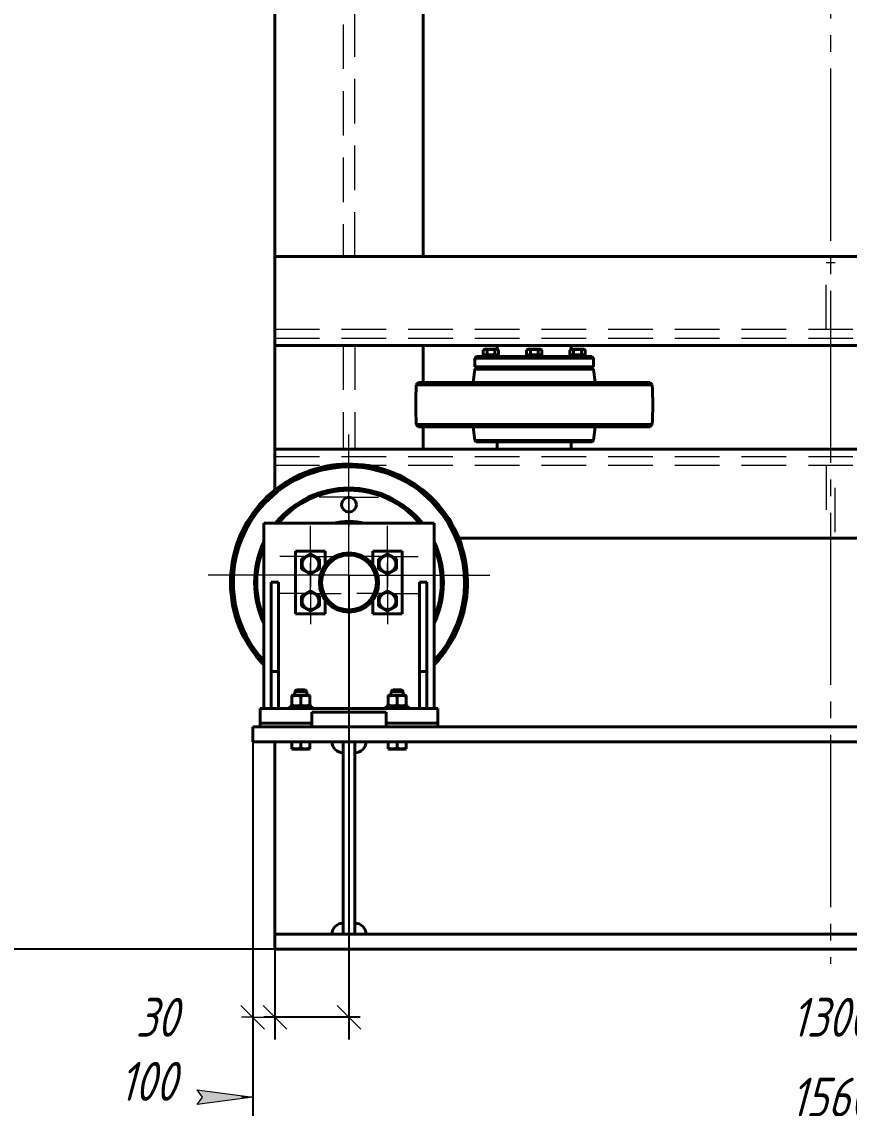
# Model space of a CAD drawing. Header units: millimetres. Extents: x 0 to 841, y 0 to 594.
# Drawn here: x 103 to 177.4, y 354.4 to 452.2 of the extents above; entities that cross this region are included whole.
import ezdxf

# ---------------------------------------------------------------- set-up
doc = ezdxf.new("R2010")
doc.units = ezdxf.units.MM
for name, pattern in [('K5LT_AXLED', [19.996264, 15.496264, -1.5, 1.5, -1.5]), ('K5LT_BASIC', [0]), ('K5LT_DASHED', [6, 4, -2]), ('K5LT_THIN', [0])]:
    doc.linetypes.add(name, pattern=pattern)
doc.layers.add('Системный слой', color=7, linetype='Continuous')
doc.styles.add('KDIMTEXTSTYLE', font='GOST_AU.SHX', dxfattribs={"width": 0.96, "oblique": 15, "height": 5})
doc.dimstyles.new('KDIMSTYLE (0.07)', dxfattribs={"dimtxt": 5, "dimasz": 1, "dimexe": 2, "dimexo": 0.0625, "dimgap": 1, "dimtad": 1, "dimlfac": 15, "dimtxsty": 'KDIMTEXTSTYLE', "dimsah": 1, "dimcen": 0.09, "dimdle": 1, "dimadec": 0, "dimazin": 0, "dimtfac": 0.667, "dimtmove": 0, "dimatfit": 3, "dimfxl": 1, "dimtvp": 1, "dimtolj": 1, "dimtzin": 0, "dimarcsym": 0})

# ---------------------------------------------------------------- blocks, each defined once
blk = doc.blocks.new('U2')
at = {"layer": 'Системный слой', "color": 150, "linetype": 'K5LT_BASIC', "lineweight": 40, "true_color": 0x0080ff}
for p, q in [((144.562, 422.263), (144.598, 422.263)), ((144.655, 422.263), (144.784, 422.263)), ((144.97, 422.263), (145.415, 422.263)), ((145.601, 422.263), (145.824, 422.263))]:
    blk.add_line(p, q, dxfattribs=at)
blk = doc.blocks.new('U8')
at = {"layer": 'Системный слой', "color": 150, "linetype": 'K5LT_BASIC', "lineweight": 40, "true_color": 0x0080ff}
for p, q in [((133.958, 387.429), (135.958, 387.429)), ((137.558, 387.429), (213.958, 387.429)), ((215.558, 387.429), (217.558, 387.429))]:
    blk.add_line(p, q, dxfattribs=at)
blk = doc.blocks.new('U21')
at = {"layer": 'Системный слой', "color": 150, "linetype": 'K5LT_BASIC', "lineweight": 40, "true_color": 0x0080ff}
for p, q in [((152.356, 422.263), (152.579, 422.263)), ((152.764, 422.263), (153.21, 422.263)), ((153.395, 422.263), (153.489, 422.263)), ((153.556, 422.263), (153.618, 422.263))]:
    blk.add_line(p, q, dxfattribs=at)
blk = doc.blocks.new('U31')
at = {"layer": 'Системный слой', "color": 150, "linetype": 'K5LT_BASIC', "lineweight": 40, "true_color": 0x0080ff}
for p, q in [((125.758, 471.763), (125.758, 431.096)), ((125.758, 423.096), (125.758, 413.763))]:
    blk.add_line(p, q, dxfattribs=at)
blk = doc.blocks.new('U32')
at = {"layer": 'Системный слой', "color": 150, "linetype": 'K5LT_BASIC', "lineweight": 40, "true_color": 0x0080ff}
for p, q in [((139.091, 469.096), (139.091, 431.096)), ((139.091, 423.096), (139.091, 419.763)), ((139.091, 415.763), (139.091, 413.763))]:
    blk.add_line(p, q, dxfattribs=at)
blk = doc.blocks.new('U33')
at = {"layer": 'Системный слой', "color": 150, "linetype": 'K5LT_BASIC', "lineweight": 40, "true_color": 0x0080ff}
for p, q in [((131.891, 387.429), (130.891, 387.429)), ((133.958, 387.429), (132.958, 387.429))]:
    blk.add_line(p, q, dxfattribs=at)
blk = doc.blocks.new('U43')
at = {"layer": 'Системный слой', "color": 150, "linetype": 'K5LT_BASIC', "lineweight": 40, "true_color": 0x0080ff}
for p, q in [((144.846, 422.263), (144.97, 422.263)), ((145.415, 422.263), (145.539, 422.263))]:
    blk.add_line(p, q, dxfattribs=at)
blk = doc.blocks.new('U44')
at = {"layer": 'Системный слой', "color": 150, "linetype": 'K5LT_BASIC', "lineweight": 40, "true_color": 0x0080ff}
for p, q in [((145.539, 422.263), (145.601, 422.263)), ((145.824, 422.263), (145.886, 422.263))]:
    blk.add_line(p, q, dxfattribs=at)
blk = doc.blocks.new('U45')
at = {"layer": 'Системный слой', "color": 150, "linetype": 'K5LT_BASIC', "lineweight": 40, "true_color": 0x0080ff}
for p, q in [((145.478, 422.763), (144.623, 422.763)), ((145.763, 422.763), (145.478, 422.763))]:
    blk.add_line(p, q, dxfattribs=at)
blk = doc.blocks.new('U46')
at = {"layer": 'Системный слой', "color": 150, "linetype": 'K5LT_BASIC', "lineweight": 40, "true_color": 0x0080ff}
for p, q in [((152.64, 422.263), (152.764, 422.263)), ((153.21, 422.263), (153.333, 422.263))]:
    blk.add_line(p, q, dxfattribs=at)
blk = doc.blocks.new('U47')
at = {"layer": 'Системный слой', "color": 150, "linetype": 'K5LT_BASIC', "lineweight": 40, "true_color": 0x0080ff}
for p, q in [((153.333, 422.263), (153.395, 422.263)), ((153.489, 422.263), (153.527, 422.263)), ((153.618, 422.263), (153.68, 422.263))]:
    blk.add_line(p, q, dxfattribs=at)
blk = doc.blocks.new('U54')
at = {"layer": 'Системный слой', "color": 150, "linetype": 'K5LT_BASIC', "lineweight": 40, "true_color": 0x0080ff}
for p, q in [((148.458, 422.263), (148.681, 422.263)), ((148.866, 422.263), (148.996, 422.263)), ((149.121, 422.263), (149.312, 422.263)), ((149.497, 422.263), (149.72, 422.263))]:
    blk.add_line(p, q, dxfattribs=at)
blk = doc.blocks.new('U57')
at = {"layer": 'Системный слой', "color": 150, "linetype": 'K5LT_BASIC', "lineweight": 40, "true_color": 0x0080ff}
for p, q in [((149.435, 422.263), (149.497, 422.263)), ((149.72, 422.263), (149.782, 422.263))]:
    blk.add_line(p, q, dxfattribs=at)
blk = doc.blocks.new('U58')
at = {"layer": 'Системный слой', "color": 150, "linetype": 'K5LT_BASIC', "lineweight": 40, "true_color": 0x0080ff}
for p, q in [((148.742, 422.263), (148.866, 422.263)), ((148.996, 422.263), (149.121, 422.263)), ((149.312, 422.263), (149.435, 422.263))]:
    blk.add_line(p, q, dxfattribs=at)
blk = doc.blocks.new('U63')
at = {"layer": 'Системный слой', "color": 150, "linetype": 'K5LT_BASIC', "lineweight": 40, "true_color": 0x0080ff}
for p, q in [((144.5, 422.263), (144.562, 422.263)), ((144.784, 422.263), (144.846, 422.263))]:
    blk.add_line(p, q, dxfattribs=at)
blk = doc.blocks.new('U64')
at = {"layer": 'Системный слой', "color": 150, "linetype": 'K5LT_BASIC', "lineweight": 40, "true_color": 0x0080ff}
for p, q in [((144.615, 422.739), (144.5, 422.692)), ((144.5, 422.692), (144.5, 422.692)), ((144.732, 422.739), (144.615, 422.739)), ((144.846, 422.692), (144.732, 422.739))]:
    blk.add_line(p, q, dxfattribs=at)
blk = doc.blocks.new('U65')
at = {"layer": 'Системный слой', "color": 150, "linetype": 'K5LT_BASIC', "lineweight": 40, "true_color": 0x0080ff}
for p, q in [((152.294, 422.263), (152.356, 422.263)), ((152.579, 422.263), (152.64, 422.263))]:
    blk.add_line(p, q, dxfattribs=at)
blk = doc.blocks.new('U66')
at = {"layer": 'Системный слой', "color": 150, "linetype": 'K5LT_BASIC', "lineweight": 40, "true_color": 0x0080ff}
for p, q in [((152.409, 422.739), (152.294, 422.692)), ((152.294, 422.692), (152.294, 422.692)), ((152.526, 422.739), (152.409, 422.739)), ((152.64, 422.692), (152.526, 422.739))]:
    blk.add_line(p, q, dxfattribs=at)
blk = doc.blocks.new('U69')
at = {"layer": 'Системный слой', "color": 150, "linetype": 'K5LT_BASIC', "lineweight": 40, "true_color": 0x0080ff}
for p, q in [((148.396, 422.263), (148.458, 422.263)), ((148.681, 422.263), (148.742, 422.263))]:
    blk.add_line(p, q, dxfattribs=at)
blk = doc.blocks.new('U70')
at = {"layer": 'Системный слой', "color": 150, "linetype": 'K5LT_BASIC', "lineweight": 40, "true_color": 0x0080ff}
for p, q in [((148.511, 422.739), (148.396, 422.692)), ((148.396, 422.692), (148.396, 422.692)), ((148.628, 422.739), (148.511, 422.739)), ((148.742, 422.692), (148.628, 422.739))]:
    blk.add_line(p, q, dxfattribs=at)
blk = doc.blocks.new('U88')
at = {"layer": 'Системный слой', "color": 150, "linetype": 'K5LT_BASIC', "lineweight": 40, "true_color": 0x0080ff}
for p, q in [((130.291, 404.596), (130.291, 403.363)), ((130.291, 400.163), (130.291, 398.929))]:
    blk.add_line(p, q, dxfattribs=at)
blk = doc.blocks.new('U89')
at = {"layer": 'Системный слой', "color": 150, "linetype": 'K5LT_BASIC', "lineweight": 40, "true_color": 0x0080ff}
for p, q in [((134.558, 404.596), (134.558, 403.363)), ((134.558, 400.163), (134.558, 398.929))]:
    blk.add_line(p, q, dxfattribs=at)
blk = doc.blocks.new('U90')
at = {"layer": 'Системный слой', "color": 150, "linetype": 'K5LT_BASIC', "lineweight": 40, "true_color": 0x0080ff}
for p, q in [((129.091, 389.096), (124.424, 389.096)), ((140.424, 389.096), (135.758, 389.096))]:
    blk.add_line(p, q, dxfattribs=at)
blk = doc.blocks.new('U91')
at = {"layer": 'Системный слой', "color": 150, "linetype": 'K5LT_BASIC', "lineweight": 40, "true_color": 0x0080ff}
for start, end in [(38.86231, 141.13769), (154.41701, 205.58299), (334.41701, 25.58299)]:
    blk.add_arc((132.424, 401.763), 8.5, start, end, dxfattribs=at)
blk = doc.blocks.new('U92')
at = {"layer": 'Системный слой', "color": 150, "linetype": 'K5LT_BASIC', "lineweight": 40, "true_color": 0x0080ff}
for start, end in [(315.95137, 210.0374), (210.0374, 224.04863)]:
    blk.add_arc((132.424, 401.763), 10.667, start, end, dxfattribs=at)
blk = doc.blocks.new('U93')
at = {"layer": 'Системный слой', "color": 150, "linetype": 'K5LT_BASIC', "lineweight": 40, "true_color": 0x0080ff}
for start, end in [(316.24957, 210.0374), (210.0374, 223.75043)]:
    blk.add_arc((132.424, 401.763), 10.613, start, end, dxfattribs=at)
blk = doc.blocks.new('U94')
at = {"layer": 'Системный слой', "color": 150, "linetype": 'K5LT_BASIC', "lineweight": 40, "true_color": 0x0080ff}
for start, end in [(317.48759, 210.0374), (210.0374, 222.51241)]:
    blk.add_arc((132.424, 401.763), 10.401, start, end, dxfattribs=at)
blk = doc.blocks.new('U95')
at = {"layer": 'Системный слой', "color": 150, "linetype": 'K5LT_BASIC', "lineweight": 40, "true_color": 0x0080ff}
for start, end in [(39.98375, 140.01625), (157.47235, 202.52765), (337.47235, 22.52765)]:
    blk.add_arc((132.424, 401.763), 8.3, start, end, dxfattribs=at)
blk = doc.blocks.new('U101')
at = {"layer": 'Системный слой', "color": 150, "linetype": 'K5LT_BASIC', "lineweight": 40, "true_color": 0x0080ff}
for p, q in [((124.424, 389.096), (129.091, 389.096)), ((135.758, 389.096), (140.424, 389.096))]:
    blk.add_line(p, q, dxfattribs=at)
blk = doc.blocks.new('U103')
at = {"layer": 'Системный слой', "color": 150, "linetype": 'K5LT_BASIC', "lineweight": 40, "true_color": 0x0080ff}
for p, q in [((127.291, 387.429), (125.758, 387.429)), ((130.891, 387.429), (128.891, 387.429))]:
    blk.add_line(p, q, dxfattribs=at)
blk = doc.blocks.new('U126')
at = {"layer": 'Системный слой', "color": 150, "linetype": 'K5LT_BASIC', "lineweight": 40, "true_color": 0x0080ff}
for p, q in [((153.663, 422.702), (153.653, 422.707)), ((153.672, 422.697), (153.663, 422.702)), ((153.682, 422.692), (153.672, 422.697))]:
    blk.add_line(p, q, dxfattribs=at)
blk = doc.blocks.new('KDIMARROW_01')
at = {"layer": 'Системный слой'}
blk.add_hatch(color=0, dxfattribs=at).paths.add_polyline_path([(0, 0), (-5, 0.658), (-4.5, 0), (-5, -0.658)])
at = {"layer": 'Системный слой', "color": 0, "linetype": 'K5LT_THIN', "lineweight": 18}
for p, q in [((-4.5, 0), (-5, 0.658)), ((-5, 0.658), (0, 0)), ((0, 0), (-5, -0.658)), ((-5, -0.658), (-4.5, 0)), ((0, 0), (-1, 0))]:
    blk.add_line(p, q, dxfattribs=at)
blk = doc.blocks.new('U135')
at = {"layer": 'Системный слой', "color": 30, "linetype": 'K5LT_AXLED', "lineweight": 18, "true_color": 0xff8000}
for q in [(132.424, 415.096), (119.758, 402.429), (132.424, 389.763), (145.091, 402.429)]:
    blk.add_line((132.424, 402.429), q, dxfattribs=at)
blk = doc.blocks.new('U136')
at = {"layer": 'Системный слой', "color": 30, "linetype": 'K5LT_AXLED', "lineweight": 18, "true_color": 0xff8000}
for q in [(132.42, 412.096), (129.753, 409.429), (135.086, 409.429), (132.42, 406.763)]:
    blk.add_line((132.42, 409.429), q, dxfattribs=at)
blk = doc.blocks.new('U138')
at = {"layer": 'Системный слой', "color": 30, "linetype": 'K5LT_AXLED', "lineweight": 18, "true_color": 0xff8000}
for q in [(128.958, 406.856), (126.198, 404.096), (128.958, 401.336), (131.718, 404.096)]:
    blk.add_line((128.958, 404.096), q, dxfattribs=at)
blk = doc.blocks.new('U139')
at = {"layer": 'Системный слой', "color": 30, "linetype": 'K5LT_AXLED', "lineweight": 18, "true_color": 0xff8000}
for q in [(135.891, 406.856), (133.131, 404.096), (135.891, 401.336), (138.651, 404.096)]:
    blk.add_line((135.891, 404.096), q, dxfattribs=at)
blk = doc.blocks.new('U140')
at = {"layer": 'Системный слой', "color": 30, "linetype": 'K5LT_AXLED', "lineweight": 18, "true_color": 0xff8000}
for q in [(128.958, 403.523), (126.198, 400.763), (128.958, 398.003), (131.718, 400.763)]:
    blk.add_line((128.958, 400.763), q, dxfattribs=at)
blk = doc.blocks.new('U141')
at = {"layer": 'Системный слой', "color": 30, "linetype": 'K5LT_AXLED', "lineweight": 18, "true_color": 0xff8000}
for q in [(135.891, 403.523), (133.131, 400.763), (135.891, 398.003), (138.651, 400.763)]:
    blk.add_line((135.891, 400.763), q, dxfattribs=at)
blk = doc.blocks.new('KDIMARROW_13')
at = {"layer": 'Системный слой', "color": 0, "linetype": 'K5LT_THIN', "lineweight": 18}
for p, q in [((-1.061, 1.061), (1.061, -1.061)), ((0, 0), (-1, 0)), ((0, 0), (1, 0))]:
    blk.add_line(p, q, dxfattribs=at)

msp = doc.modelspace()

# ---------------------------------------------------------------- linework, layer by layer
at = {"layer": 'Системный слой', "color": 30, "linetype": 'K5LT_AXLED', "lineweight": 18, "true_color": 0xff8000}
msp.add_line((175.75755, 528.00913), (175.75755, 367.42948), dxfattribs=at)
at = {"layer": 'Системный слой', "color": 7, "linetype": 'K5LT_DASHED', "lineweight": 18}
for p, q in [((131.89088, 470.00802), (131.89088, 431.09615)), ((132.95755, 431.09615), (132.95755, 470.00802)), ((175.35755, 424.56281), (175.35755, 430.56281)), ((175.35755, 430.56281), (176.15755, 430.56281)), ((125.75755, 424.56281), (223.26363, 424.56281)), ((125.75755, 423.76281), (225.75755, 423.76281)), ((131.89088, 423.09615), (131.89088, 413.76281)), ((132.95755, 423.09615), (132.95755, 413.76281)), ((125.75755, 413.09615), (225.75755, 413.09615)), ((225.75755, 412.29615), (125.75755, 412.29615)), ((175.35755, 412.29615), (175.35755, 406.29615)), ((176.15755, 406.29615), (176.15755, 412.29615))]:
    msp.add_line(p, q, dxfattribs=at)
at = {"layer": 'Системный слой', "color": 150, "linetype": 'K5LT_BASIC', "lineweight": 40, "true_color": 0x0080ff}
for p, q in [((225.75755, 431.09615), (125.75755, 431.09615)), ((125.75755, 431.09615), (125.75755, 423.09615)), ((125.75755, 423.09615), (225.75755, 423.09615)), ((144.50004, 422.26281), (144.50004, 422.6919)), ((144.5002, 422.692), (144.62286, 422.76281)), ((144.84621, 422.26281), (144.84621, 422.6919)), ((145.53903, 422.26281), (145.53903, 422.6919)), ((145.75755, 423.09615), (145.75755, 422.76281)), ((145.88552, 422.692), (145.76286, 422.76281)), ((145.88552, 422.692), (145.88568, 422.6919)), ((145.88568, 422.26281), (145.88568, 422.6919)), ((148.39624, 422.26281), (148.39624, 422.6919)), ((148.3964, 422.692), (148.51906, 422.76281)), ((149.65906, 422.76281), (148.51906, 422.76281)), ((148.74241, 422.26281), (148.74241, 422.6919)), ((149.43523, 422.26281), (149.43523, 422.6919)), ((149.78172, 422.692), (149.65906, 422.76281)), ((149.78172, 422.692), (149.78188, 422.6919)), ((149.78188, 422.26281), (149.78188, 422.6919)), ((152.29427, 422.26281), (152.29427, 422.6919)), ((152.29443, 422.692), (152.41709, 422.76281)), ((153.55709, 422.76281), (152.41709, 422.76281)), ((152.42422, 423.09615), (152.42422, 422.76281)), ((152.64043, 422.26281), (152.64043, 422.6919)), ((153.33325, 422.26281), (153.33325, 422.6919)), ((153.67975, 422.692), (153.55709, 422.76281)), ((153.55891, 422.76281), (153.55709, 422.76281)), ((153.68157, 422.692), (153.55891, 422.76281)), ((153.67975, 422.692), (153.67991, 422.6919)), ((153.67991, 422.26281), (153.67991, 422.6919)), ((153.68157, 422.692), (153.68173, 422.6919)), ((153.68173, 422.26281), (153.68173, 422.6919)), ((143.75755, 421.96281), (143.89088, 422.09615)), ((143.75755, 421.96281), (143.75755, 421.16281)), ((154.42422, 421.96281), (143.75755, 421.96281)), ((154.29088, 422.09615), (143.89088, 422.09615)), ((144.55286, 422.09615), (144.55286, 422.26281)), ((145.83286, 422.09615), (145.83286, 422.26281)), ((148.44906, 422.09615), (148.44906, 422.26281)), ((149.72906, 422.09615), (149.72906, 422.26281)), ((152.34709, 422.09615), (152.34709, 422.26281)), ((153.55642, 422.26281), (153.48917, 422.26281)), ((153.62709, 422.09615), (153.62709, 422.26281)), ((153.62891, 422.09615), (153.62891, 422.26281)), ((153.67991, 422.26281), (153.68173, 422.26281)), ((154.42422, 421.96281), (154.29088, 422.09615)), ((154.42422, 421.96281), (154.42422, 421.16281)), ((143.74321, 420.97514), (143.59958, 419.76281)), ((143.74321, 420.97514), (143.86422, 421.09615)), ((154.43855, 420.97514), (143.74321, 420.97514)), ((154.42422, 421.16281), (143.75755, 421.16281)), ((154.31755, 421.09615), (143.86422, 421.09615)), ((144.79286, 421.16281), (144.79286, 421.09615)), ((145.59286, 421.16281), (145.59286, 421.09615)), ((145.59468, 421.16281), (145.59468, 421.09615)), ((148.68906, 421.16281), (148.68906, 421.09615)), ((149.48906, 421.16281), (149.48906, 421.09615)), ((152.58709, 421.16281), (152.58709, 421.09615)), ((153.38709, 421.16281), (153.38709, 421.09615)), ((153.38891, 421.16281), (153.38891, 421.09615)), ((154.43855, 420.97514), (154.31755, 421.09615)), ((154.43855, 420.97514), (154.58219, 419.76281)), ((138.47751, 419.55012), (138.6902, 419.76281)), ((159.49157, 419.76281), (138.6902, 419.76281)), ((159.70426, 419.55012), (159.49157, 419.76281)), ((159.70426, 419.55012), (138.47751, 419.55012)), ((138.6902, 415.76281), (138.47751, 415.97551)), ((159.70426, 415.97551), (138.47751, 415.97551)), ((159.49157, 415.76281), (138.6902, 415.76281)), ((143.59958, 415.76281), (143.74321, 414.55048)), ((154.58219, 415.76281), (154.43855, 414.55048)), ((159.49157, 415.76281), (159.70426, 415.97551)), ((154.43855, 414.55048), (143.74321, 414.55048)), ((143.86422, 414.42948), (143.74321, 414.55048)), ((154.31755, 414.42948), (143.86422, 414.42948)), ((145.75755, 414.42948), (145.75755, 413.76281)), ((152.42422, 414.42948), (152.42422, 413.76281)), ((154.31755, 414.42948), (154.43855, 414.55048)), ((125.75755, 413.76281), (225.75755, 413.76281)), ((125.75755, 410.08948), (125.75755, 413.76281)), ((140.09088, 407.09615), (124.75755, 407.09615)), ((124.75755, 407.09615), (124.75755, 390.42948)), ((140.09088, 390.42948), (140.09088, 407.09615)), ((209.20262, 405.76281), (142.31248, 405.76281)), ((127.62422, 404.59615), (130.29088, 404.59615)), ((127.62422, 398.92948), (127.62422, 404.59615)), ((128.15755, 403.89136), (128.95755, 404.35324)), ((128.95755, 404.35324), (129.75755, 403.89136)), ((137.22422, 404.59615), (134.55755, 404.59615)), ((135.89088, 404.35324), (135.09088, 403.89136)), ((136.69088, 403.89136), (135.89088, 404.35324)), ((137.22422, 398.92948), (137.22422, 404.59615)), ((128.15755, 402.9676), (128.15755, 403.89136)), ((129.75755, 403.89136), (129.75755, 402.9676)), ((135.09088, 403.89136), (135.09088, 402.9676)), ((136.69088, 402.9676), (136.69088, 403.89136)), ((128.95755, 402.50572), (128.15755, 402.9676)), ((129.75755, 402.9676), (128.95755, 402.50572)), ((135.09088, 402.9676), (135.89088, 402.50572)), ((135.89088, 402.50572), (136.69088, 402.9676)), ((125.42422, 401.78469), (126.09088, 401.78469)), ((125.42422, 401.78469), (125.42422, 393.76281)), ((126.09088, 401.78469), (126.09088, 393.76281)), ((138.75755, 401.78469), (139.42422, 401.78469)), ((138.75755, 401.78469), (138.75755, 393.76281)), ((139.42422, 401.78469), (139.42422, 393.76281)), ((128.15755, 400.55803), (128.95755, 401.01991)), ((128.15755, 399.63427), (128.15755, 400.55803)), ((128.95755, 401.01991), (129.75755, 400.55803)), ((129.75755, 400.55803), (129.75755, 399.63427)), ((135.89088, 401.01991), (135.09088, 400.55803)), ((135.09088, 400.55803), (135.09088, 399.63427)), ((136.69088, 400.55803), (135.89088, 401.01991)), ((136.69088, 399.63427), (136.69088, 400.55803)), ((128.95755, 399.17239), (128.15755, 399.63427)), ((129.75755, 399.63427), (128.95755, 399.17239)), ((135.09088, 399.63427), (135.89088, 399.17239)), ((135.89088, 399.17239), (136.69088, 399.63427)), ((130.29088, 398.92948), (127.62422, 398.92948)), ((134.55755, 398.92948), (137.22422, 398.92948)), ((125.42422, 393.76281), (125.42422, 390.42948)), ((125.42422, 393.76281), (126.09088, 393.76281)), ((126.09088, 393.76281), (126.09088, 390.42948)), ((138.75755, 393.76281), (138.75755, 390.42948)), ((138.75755, 393.76281), (139.42422, 393.76281)), ((139.42422, 393.76281), (139.42422, 390.42948)), ((127.33088, 391.61615), (127.29088, 391.59305)), ((127.29088, 391.59305), (127.29088, 391.5216)), ((127.29088, 391.5216), (127.29088, 390.72403)), ((128.85088, 391.61615), (127.33088, 391.61615)), ((127.55755, 391.96281), (127.69088, 392.09615)), ((127.55755, 391.61615), (127.55755, 391.96281)), ((128.62422, 391.96281), (127.55755, 391.96281)), ((128.49088, 392.09615), (127.69088, 392.09615)), ((128.09088, 391.5216), (128.09088, 390.72403)), ((128.62422, 391.96281), (128.49088, 392.09615)), ((128.62422, 391.61615), (128.62422, 391.96281)), ((128.85088, 391.61615), (128.89088, 391.59305)), ((128.89088, 391.5216), (128.89088, 391.59305)), ((128.89088, 391.5216), (128.89088, 390.72403)), ((135.99755, 391.61615), (135.95755, 391.59305)), ((135.95755, 391.59305), (135.95755, 391.5216)), ((135.95755, 391.5216), (135.95755, 390.72403)), ((137.51755, 391.61615), (135.99755, 391.61615)), ((136.22422, 391.96281), (136.35755, 392.09615)), ((136.22422, 391.61615), (136.22422, 391.96281)), ((137.29088, 391.96281), (136.22422, 391.96281)), ((137.15755, 392.09615), (136.35755, 392.09615)), ((136.75755, 391.5216), (136.75755, 390.72403)), ((137.29088, 391.96281), (137.15755, 392.09615)), ((137.29088, 391.61615), (137.29088, 391.96281)), ((137.51755, 391.61615), (137.55755, 391.59305)), ((137.55755, 391.5216), (137.55755, 391.59305)), ((137.55755, 391.5216), (137.55755, 390.72403)), ((124.42422, 389.09615), (124.42422, 390.42948)), ((140.42422, 390.42948), (124.42422, 390.42948)), ((127.09088, 390.42948), (127.09088, 390.62948)), ((129.09088, 390.62948), (127.09088, 390.62948)), ((127.29088, 390.72403), (127.29088, 390.65257)), ((127.29088, 390.65257), (127.33088, 390.62948)), ((128.89088, 390.65257), (128.85088, 390.62948)), ((128.89088, 390.65257), (128.89088, 390.72403)), ((129.09088, 390.42948), (129.09088, 390.62948)), ((135.75755, 390.62948), (137.75755, 390.62948)), ((135.75755, 390.62948), (135.75755, 390.42948)), ((135.95755, 390.72403), (135.95755, 390.65257)), ((135.95755, 390.65257), (135.99755, 390.62948)), ((137.55755, 390.65257), (137.51755, 390.62948)), ((137.55755, 390.65257), (137.55755, 390.72403)), ((137.75755, 390.62948), (137.75755, 390.42948)), ((140.42422, 389.09615), (140.42422, 390.42948)), ((129.09088, 390.09615), (129.09088, 388.76281)), ((129.09088, 390.09615), (135.75755, 390.09615)), ((135.75755, 390.09615), (135.75755, 388.76281)), ((123.75755, 388.76281), (227.75755, 388.76281)), ((123.75755, 388.76281), (123.75755, 387.42948)), ((124.42422, 389.09615), (124.42422, 388.76281)), ((140.42422, 389.09615), (140.42422, 388.76281)), ((123.75755, 387.42948), (227.75755, 387.42948)), ((125.75755, 387.42948), (125.75755, 370.09615)), ((127.29088, 387.42948), (128.09088, 387.42948)), ((127.29088, 387.42948), (127.29088, 386.85736)), ((128.09088, 387.42948), (128.89088, 387.42948)), ((128.09088, 387.42948), (128.09088, 386.85736)), ((128.89088, 387.42948), (128.89088, 386.85736)), ((131.89088, 387.42948), (132.95755, 387.42948)), ((131.89088, 387.42948), (131.89088, 370.09615)), ((132.95755, 387.42948), (132.95755, 370.09615)), ((135.95755, 387.42948), (136.75755, 387.42948)), ((135.95755, 387.42948), (135.95755, 386.85736)), ((136.75755, 387.42948), (137.55755, 387.42948)), ((136.75755, 387.42948), (136.75755, 386.85736)), ((137.55755, 387.42948), (137.55755, 386.85736)), ((127.29088, 386.85736), (127.29088, 386.78591)), ((127.29088, 386.78591), (127.33088, 386.76281)), ((128.85088, 386.76281), (127.33088, 386.76281)), ((128.89088, 386.78591), (128.85088, 386.76281)), ((128.89088, 386.78591), (128.89088, 386.85736)), ((135.95755, 386.85736), (135.95755, 386.78591)), ((135.95755, 386.78591), (135.99755, 386.76281)), ((137.51755, 386.76281), (135.99755, 386.76281)), ((137.55755, 386.78591), (137.51755, 386.76281)), ((137.55755, 386.78591), (137.55755, 386.85736)), ((125.75755, 370.09615), (225.75755, 370.09615)), ((125.75755, 370.09615), (125.75755, 368.76281)), ((131.89088, 370.09615), (132.95755, 370.09615)), ((125.75755, 368.76281), (225.75755, 368.76281))]:
    msp.add_line(p, q, dxfattribs=at)
at = {"layer": 'Системный слой', "color": 7, "linetype": 'K5LT_THIN', "lineweight": 18}
for p, q in [((144.83796, 421.16281), (144.83796, 421.09615)), ((145.54775, 421.16281), (145.54775, 421.09615)), ((148.73417, 421.16281), (148.73417, 421.09615)), ((149.44396, 421.16281), (149.44396, 421.09615)), ((152.63219, 421.16281), (152.63219, 421.09615)), ((153.34198, 421.16281), (153.34198, 421.09615)), ((127.61168, 391.96281), (127.61168, 392.01694)), ((127.61168, 391.61615), (127.61168, 391.96281)), ((128.57009, 391.96281), (128.57009, 392.01694)), ((128.57009, 391.61615), (128.57009, 391.96281)), ((136.27834, 391.96281), (136.27834, 392.01694)), ((136.27834, 391.61615), (136.27834, 391.96281)), ((137.23676, 391.96281), (137.23676, 392.01694)), ((137.23676, 391.61615), (137.23676, 391.96281))]:
    msp.add_line(p, q, dxfattribs=at)
at = {"layer": 'Системный слой', "color": 150, "linetype": 'K5LT_BASIC', "lineweight": 40, "true_color": 0x0080ff}
for centre, radius in [((132.41965, 408.76281), 0.66667), ((128.95755, 403.42948), 0.76), ((132.42422, 401.76281), 2.66667), ((132.42422, 401.76281), 2.46667), ((135.89088, 403.42948), 0.76), ((128.95755, 400.09615), 0.76), ((135.89088, 400.09615), 0.76)]:
    msp.add_circle(centre, radius, dxfattribs=at)
for centre, radius, start, end in [((145.69088, 421.09615), 0.06667, 0, 90), ((152.49088, 421.09615), 0.06667, 90, 180), ((168.42422, 417.76281), 30, 176.5844748, 183.4155252), ((129.75755, 417.76281), 30, 356.5844748, 3.4155252), ((132.42422, 401.76281), 5.515, 75.2530599, 104.7469401), ((132.42422, 401.76281), 5.34767, 85.8036703, 94.1963297), ((127.51755, 387.46948), 0.04, 270.0010637, 270.0165382), ((128.66422, 387.46948), 0.04, 269.9836539, 269.9989364), ((131.89088, 387.42948), 1, 180, 270), ((132.95755, 387.42948), 1, 270, 0), ((136.18422, 387.46948), 0.04, 270.0010637, 270.0150256), ((137.33088, 387.46948), 0.04, 269.9851861, 269.9989364), ((131.89088, 370.09615), 1, 90, 180), ((132.95755, 370.09615), 1, 0, 90)]:
    msp.add_arc(centre, radius, start, end, dxfattribs=at)
for centre, major_axis, ratio, start_param, end_param in [((145.19286, 422.00893), (-0.35303, 1.7551), 0.30415513, 1.36479902, 1.46006903), ((145.19286, 422.35004), (-0.35303, 1.7551), 0.30415513, 1.55931658, 1.65458659), ((149.08906, 422.00893), (-0.64, 1.75839), 0.0001301, 1.42585519, 1.5211252), ((149.08906, 422.00893), (-0.40667, 1.11731), 0.0001301, 1.34151406, 1.49260508), ((149.08906, 422.35004), (-0.64, 1.75839), 0.0001301, -4.66281256, -4.56754255), ((152.98709, 422.00893), (-0.35349, 1.7551), 0.30398404, 4.7008647, 4.79613471), ((152.98709, 422.35004), (-0.35349, 1.7551), 0.30398404, 4.50634714, 4.60161715)]:
    msp.add_ellipse(centre, major_axis=major_axis, ratio=ratio, start_param=start_param, end_param=end_param, dxfattribs=at)
for points, knots in [([(145.53903, 422.6919), (145.51538, 422.69873), (145.48047, 422.70804), (145.42189, 422.72142), (145.36974, 422.73126), (145.32151, 422.73781), (145.28253, 422.74179), (145.24305, 422.74465), (145.19443, 422.74591), (145.15403, 422.74497), (145.11296, 422.74269), (145.06986, 422.73878), (145.00408, 422.72951), (144.92937, 422.7145), (144.87344, 422.69976), (144.84621, 422.6919)], [0, 0, 0, 0, 1.67981626, 2.46425431, 4.10062144, 5.2997801, 5.78516139, 6.77396186, 7.99981908, 9.10206657, 9.53045066, 10.80659157, 12.05516695, 14.06256115, 16, 16, 16, 16]), ([(145.88568, 422.6919), (145.86354, 422.70468), (145.83432, 422.71915), (145.79604, 422.7326), (145.77326, 422.73878), (145.75014, 422.74305), (145.72878, 422.74526), (145.70806, 422.74572), (145.68833, 422.74462), (145.6663, 422.74178), (145.6418, 422.7365), (145.6064, 422.72543), (145.57216, 422.71027), (145.54717, 422.6966), (145.53903, 422.6919)], [0, 0, 0, 0, 2.94681015, 3.8443326, 4.96854384, 5.88519559, 6.81329934, 7.70142944, 8.53318741, 9.33577528, 10.52418436, 11.68484669, 13.91500354, 15, 15, 15, 15]), ([(149.43523, 422.6919), (149.40663, 422.70016), (149.36718, 422.7105), (149.30846, 422.72328), (149.26135, 422.73188), (149.20944, 422.73893), (149.16321, 422.74313), (149.12053, 422.74528), (149.08024, 422.74572), (149.04708, 422.74479), (149.00914, 422.74269), (148.95924, 422.73816), (148.86543, 422.72407), (148.79131, 422.70602), (148.74241, 422.6919)], [0, 0, 0, 0, 1.90502276, 2.60689452, 3.8443326, 4.96854384, 5.9570695, 6.81329934, 7.70142944, 8.53318741, 8.9347975, 10.13277608, 11.73854707, 15, 15, 15, 15]), ([(149.78188, 422.6919), (149.75975, 422.70468), (149.73052, 422.71915), (149.69225, 422.7326), (149.66947, 422.73878), (149.64634, 422.74305), (149.62498, 422.74526), (149.60426, 422.74572), (149.58454, 422.74462), (149.56251, 422.74178), (149.538, 422.7365), (149.5026, 422.72543), (149.46837, 422.71027), (149.44337, 422.6966), (149.43523, 422.6919)], [0, 0, 0, 0, 2.94681015, 3.8443326, 4.96854384, 5.88519559, 6.81329934, 7.70142944, 8.53318741, 9.33577528, 10.52418436, 11.68484669, 13.91500354, 15, 15, 15, 15]), ([(153.33325, 422.6919), (153.30961, 422.69873), (153.2747, 422.70804), (153.21611, 422.72142), (153.16397, 422.73126), (153.11573, 422.73781), (153.07676, 422.74179), (153.03728, 422.74465), (152.98866, 422.74591), (152.94825, 422.74497), (152.90719, 422.74269), (152.86409, 422.73878), (152.79831, 422.72951), (152.7236, 422.7145), (152.66767, 422.69976), (152.64043, 422.6919)], [0, 0, 0, 0, 1.67981626, 2.46425431, 4.10062144, 5.2997801, 5.78516139, 6.77396186, 7.99981908, 9.10206657, 9.53045066, 10.80659157, 12.05516695, 14.06256115, 16, 16, 16, 16]), ([(153.67991, 422.6919), (153.65777, 422.70468), (153.62855, 422.71915), (153.59027, 422.7326), (153.56694, 422.73893), (153.5438, 422.74313), (153.52245, 422.74528), (153.50229, 422.74572), (153.48256, 422.74462), (153.46053, 422.74178), (153.43561, 422.73641), (153.39183, 422.72262), (153.35772, 422.70602), (153.33325, 422.6919)], [0, 0, 0, 0, 2.75035614, 3.58804376, 4.63730758, 5.55993153, 6.35907939, 7.18800081, 7.96430825, 8.71339027, 9.82257207, 10.95597726, 14, 14, 14, 14]), ([(127.29088, 391.5216), (127.31819, 391.5307), (127.3585, 391.54311), (127.41677, 391.55849), (127.45696, 391.56767), (127.50427, 391.57688), (127.54206, 391.58281), (127.58706, 391.58812), (127.62838, 391.59157), (127.67708, 391.59333), (127.72374, 391.59286), (127.76832, 391.59048), (127.81153, 391.58638), (127.86082, 391.57977), (127.92889, 391.56747), (128.00799, 391.54788), (128.06578, 391.52997), (128.09088, 391.5216)], [0, 0, 0, 0, 1.88979329, 2.77228609, 3.97396019, 4.61319913, 5.96225261, 6.50830656, 7.62070709, 8.71525498, 9.7460926, 10.72175699, 11.68134955, 12.62902123, 14.02181603, 16.25990907, 18, 18, 18, 18]), ([(128.09088, 391.5216), (128.11819, 391.5307), (128.1585, 391.54311), (128.21677, 391.55849), (128.25696, 391.56767), (128.30427, 391.57688), (128.34206, 391.58281), (128.38706, 391.58812), (128.42838, 391.59157), (128.47708, 391.59333), (128.52374, 391.59286), (128.56832, 391.59048), (128.61153, 391.58638), (128.66082, 391.57977), (128.72889, 391.56747), (128.80799, 391.54788), (128.86578, 391.52997), (128.89088, 391.5216)], [0, 0, 0, 0, 1.88979329, 2.77228609, 3.97396019, 4.61319913, 5.96225261, 6.50830656, 7.62070709, 8.71525498, 9.7460926, 10.72175699, 11.68134955, 12.62902123, 14.02181603, 16.25990907, 18, 18, 18, 18]), ([(135.95755, 391.5216), (135.98485, 391.5307), (136.02516, 391.54311), (136.08344, 391.55849), (136.12363, 391.56767), (136.17094, 391.57688), (136.20872, 391.58281), (136.25373, 391.58812), (136.29505, 391.59157), (136.34375, 391.59333), (136.39041, 391.59286), (136.43498, 391.59048), (136.47819, 391.58638), (136.52749, 391.57977), (136.59556, 391.56747), (136.67465, 391.54788), (136.73245, 391.52997), (136.75755, 391.5216)], [0, 0, 0, 0, 1.88979329, 2.77228609, 3.97396019, 4.61319913, 5.96225261, 6.50830656, 7.62070709, 8.71525498, 9.7460926, 10.72175699, 11.68134955, 12.62902123, 14.02181603, 16.25990907, 18, 18, 18, 18]), ([(136.75755, 391.5216), (136.78485, 391.5307), (136.82516, 391.54311), (136.88344, 391.55849), (136.92363, 391.56767), (136.97094, 391.57688), (137.00872, 391.58281), (137.05373, 391.58812), (137.09505, 391.59157), (137.14375, 391.59333), (137.19041, 391.59286), (137.23498, 391.59048), (137.27819, 391.58638), (137.32749, 391.57977), (137.39556, 391.56747), (137.47465, 391.54788), (137.53245, 391.52997), (137.55755, 391.5216)], [0, 0, 0, 0, 1.88979329, 2.77228609, 3.97396019, 4.61319913, 5.96225261, 6.50830656, 7.62070709, 8.71525498, 9.7460926, 10.72175699, 11.68134955, 12.62902123, 14.02181603, 16.25990907, 18, 18, 18, 18]), ([(128.09088, 390.72403), (128.06358, 390.71493), (128.02327, 390.70251), (127.965, 390.68714), (127.92481, 390.67795), (127.87749, 390.66874), (127.83971, 390.66282), (127.79471, 390.65751), (127.75339, 390.65406), (127.70469, 390.6523), (127.65803, 390.65277), (127.61345, 390.65515), (127.57024, 390.65924), (127.52094, 390.66586), (127.45288, 390.67815), (127.37378, 390.69774), (127.31599, 390.71566), (127.29088, 390.72403)], [0, 0, 0, 0, 1.88979329, 2.77228609, 3.97396019, 4.61319913, 5.96225261, 6.50830656, 7.62070709, 8.71525498, 9.7460926, 10.72175699, 11.68134955, 12.62902123, 14.02181603, 16.25990907, 18, 18, 18, 18]), ([(128.89088, 390.72403), (128.86358, 390.71493), (128.82327, 390.70251), (128.765, 390.68714), (128.72481, 390.67795), (128.67749, 390.66874), (128.63971, 390.66282), (128.59471, 390.65751), (128.55339, 390.65406), (128.50469, 390.6523), (128.45803, 390.65277), (128.41345, 390.65515), (128.37024, 390.65924), (128.32094, 390.66586), (128.25288, 390.67815), (128.17378, 390.69774), (128.11599, 390.71566), (128.09088, 390.72403)], [0, 0, 0, 0, 1.88979329, 2.77228609, 3.97396019, 4.61319913, 5.96225261, 6.50830656, 7.62070709, 8.71525498, 9.7460926, 10.72175699, 11.68134955, 12.62902123, 14.02181603, 16.25990907, 18, 18, 18, 18]), ([(136.75755, 390.72403), (136.73025, 390.71493), (136.68994, 390.70251), (136.63166, 390.68714), (136.59147, 390.67795), (136.54416, 390.66874), (136.50638, 390.66282), (136.46137, 390.65751), (136.42005, 390.65406), (136.37135, 390.6523), (136.32469, 390.65277), (136.28012, 390.65515), (136.23691, 390.65924), (136.18761, 390.66586), (136.11954, 390.67815), (136.04045, 390.69774), (135.98265, 390.71566), (135.95755, 390.72403)], [0, 0, 0, 0, 1.88979329, 2.77228609, 3.97396019, 4.61319913, 5.96225261, 6.50830656, 7.62070709, 8.71525498, 9.7460926, 10.72175699, 11.68134955, 12.62902123, 14.02181603, 16.25990907, 18, 18, 18, 18]), ([(137.55755, 390.72403), (137.53025, 390.71493), (137.48994, 390.70251), (137.43166, 390.68714), (137.39147, 390.67795), (137.34416, 390.66874), (137.30638, 390.66282), (137.26137, 390.65751), (137.22005, 390.65406), (137.17135, 390.6523), (137.12469, 390.65277), (137.08012, 390.65515), (137.03691, 390.65924), (136.98761, 390.66586), (136.91954, 390.67815), (136.84045, 390.69774), (136.78265, 390.71566), (136.75755, 390.72403)], [0, 0, 0, 0, 1.88979329, 2.77228609, 3.97396019, 4.61319913, 5.96225261, 6.50830656, 7.62070709, 8.71525498, 9.7460926, 10.72175699, 11.68134955, 12.62902123, 14.02181603, 16.25990907, 18, 18, 18, 18]), ([(128.09088, 386.85736), (128.06358, 386.84826), (128.02327, 386.83585), (127.965, 386.82047), (127.92481, 386.81129), (127.87749, 386.80208), (127.83971, 386.79615), (127.79471, 386.79084), (127.75339, 386.78739), (127.70469, 386.78563), (127.65803, 386.7861), (127.61345, 386.78848), (127.57024, 386.79258), (127.52094, 386.79919), (127.45288, 386.81149), (127.37378, 386.83108), (127.31599, 386.84899), (127.29088, 386.85736)], [0, 0, 0, 0, 1.88979329, 2.77228609, 3.97396019, 4.61319913, 5.96225261, 6.50830656, 7.62070709, 8.71525498, 9.7460926, 10.72175699, 11.68134955, 12.62902123, 14.02181603, 16.25990907, 18, 18, 18, 18]), ([(128.89088, 386.85736), (128.86358, 386.84826), (128.82327, 386.83585), (128.765, 386.82047), (128.72481, 386.81129), (128.67749, 386.80208), (128.63971, 386.79615), (128.59471, 386.79084), (128.55339, 386.78739), (128.50469, 386.78563), (128.45803, 386.7861), (128.41345, 386.78848), (128.37024, 386.79258), (128.32094, 386.79919), (128.25288, 386.81149), (128.17378, 386.83108), (128.11599, 386.84899), (128.09088, 386.85736)], [0, 0, 0, 0, 1.88979329, 2.77228609, 3.97396019, 4.61319913, 5.96225261, 6.50830656, 7.62070709, 8.71525498, 9.7460926, 10.72175699, 11.68134955, 12.62902123, 14.02181603, 16.25990907, 18, 18, 18, 18]), ([(136.75755, 386.85736), (136.73025, 386.84826), (136.68994, 386.83585), (136.63166, 386.82047), (136.59147, 386.81129), (136.54416, 386.80208), (136.50638, 386.79615), (136.46137, 386.79084), (136.42005, 386.78739), (136.37135, 386.78563), (136.32469, 386.7861), (136.28012, 386.78848), (136.23691, 386.79258), (136.18761, 386.79919), (136.11954, 386.81149), (136.04045, 386.83108), (135.98265, 386.84899), (135.95755, 386.85736)], [0, 0, 0, 0, 1.88979329, 2.77228609, 3.97396019, 4.61319913, 5.96225261, 6.50830656, 7.62070709, 8.71525498, 9.7460926, 10.72175699, 11.68134955, 12.62902123, 14.02181603, 16.25990907, 18, 18, 18, 18]), ([(137.55755, 386.85736), (137.53025, 386.84826), (137.48994, 386.83585), (137.43166, 386.82047), (137.39147, 386.81129), (137.34416, 386.80208), (137.30638, 386.79615), (137.26137, 386.79084), (137.22005, 386.78739), (137.17135, 386.78563), (137.12469, 386.7861), (137.08012, 386.78848), (137.03691, 386.79258), (136.98761, 386.79919), (136.91954, 386.81149), (136.84045, 386.83108), (136.78265, 386.84899), (136.75755, 386.85736)], [0, 0, 0, 0, 1.88979329, 2.77228609, 3.97396019, 4.61319913, 5.96225261, 6.50830656, 7.62070709, 8.71525498, 9.7460926, 10.72175699, 11.68134955, 12.62902123, 14.02181603, 16.25990907, 18, 18, 18, 18])]:
    msp.add_open_spline(points, degree=3, knots=knots, dxfattribs=at)

# ---------------------------------------------------------------- block references
at = {"layer": 'Системный слой'}
for name in ['U31', 'U32', 'U64', 'U45', 'U70', 'U66', 'U126', 'U63', 'U2', 'U43', 'U44', 'U69', 'U54', 'U58', 'U57', 'U65', 'U21', 'U46', 'U47', 'U135', 'U92', 'U93', 'U94', 'U136', 'U91', 'U95', 'U138', 'U139', 'U88', 'U89', 'U140', 'U141', 'U90', 'U101', 'U103', 'U33', 'U8']:
    msp.add_blockref(name, (0, 0), dxfattribs=at)

# ---------------------------------------------------------------- dimensions: what is measured, and where the dimension line sits
at = {"layer": 'Системный слой', "color": 7}
for base, p1, p2, location in [((54.429, 523.22948), (125.75755, 368.76281), (175.76162, 523.22948), (54.429, 432.22948)), ((61.84625, 368.76281), (98.42422, 499.76281), (125.75755, 368.76281), (61.84625, 434.26281)), ((68.31812, 368.76281), (125.75755, 477.09615), (125.75755, 368.76281), (68.31812, 436.76281))]:
    msp.add_linear_dim(base=base, p1=p1, p2=p2, angle=90, location=location, dimstyle='KDIMSTYLE (0.07)', override={"dimexo": 0, "dimpost": '\\H3.5;\\W0.965;\\Q15;<>', "dimblk1": 'KDIMARROW_01', "dimblk2": 'KDIMARROW_01', "dimse1": 0, "dimse2": 0, "dimclrt": 7, "dimtolj": 1}, dxfattribs=at).render()
for base, p1, p2, location, override in [((132.42422, 362.62011), (219.09088, 402.42948), (132.42422, 402.42948), (175.75755, 362.62011), {"dimexo": 0, "dimpost": '\\H3.5;\\W0.965;\\Q15;<>', "dimblk1": 'KDIMARROW_13', "dimblk2": 'KDIMARROW_13', "dimse1": 0, "dimse2": 0, "dimclrt": 7, "dimtolj": 1}), ((125.75755, 362.62011), (132.42422, 389.76281), (125.75755, 387.42948), (114.3347, 356.85433), {"dimexo": 0, "dimtoh": 1, "dimpost": '\\H3.5;\\W0.965;\\Q15;<>', "dimblk1": 'KDIMARROW_13', "dimblk2": 'KDIMARROW_13', "dimse1": 0, "dimse2": 0, "dimclrt": 7, "dimtmove": 1, "dimtolj": 1}), ((123.75755, 355.42828), (227.75755, 388.76281), (123.75755, 388.76281), (175.75755, 355.42828), {"dimexo": 0, "dimpost": '\\H3.5;\\W0.965;\\Q15;<>', "dimblk1": 'KDIMARROW_01', "dimblk2": 'KDIMARROW_01', "dimse1": 0, "dimse2": 0, "dimclrt": 7, "dimtolj": 1}), ((123.75755, 362.62011), (125.75755, 387.42948), (123.75755, 387.42948), (115.12956, 362.62011), {"dimexo": 0, "dimpost": '\\H3.5;\\W0.965;\\Q15;<>', "dimblk1": 'KDIMARROW_13', "dimblk2": 'KDIMARROW_13', "dimse1": 0, "dimse2": 0, "dimclrt": 7, "dimtolj": 1})]:
    msp.add_linear_dim(base=base, p1=p1, p2=p2, location=location, dimstyle='KDIMSTYLE (0.07)', override=override, dxfattribs=at).render()

doc.saveas('drawing.dxf')
